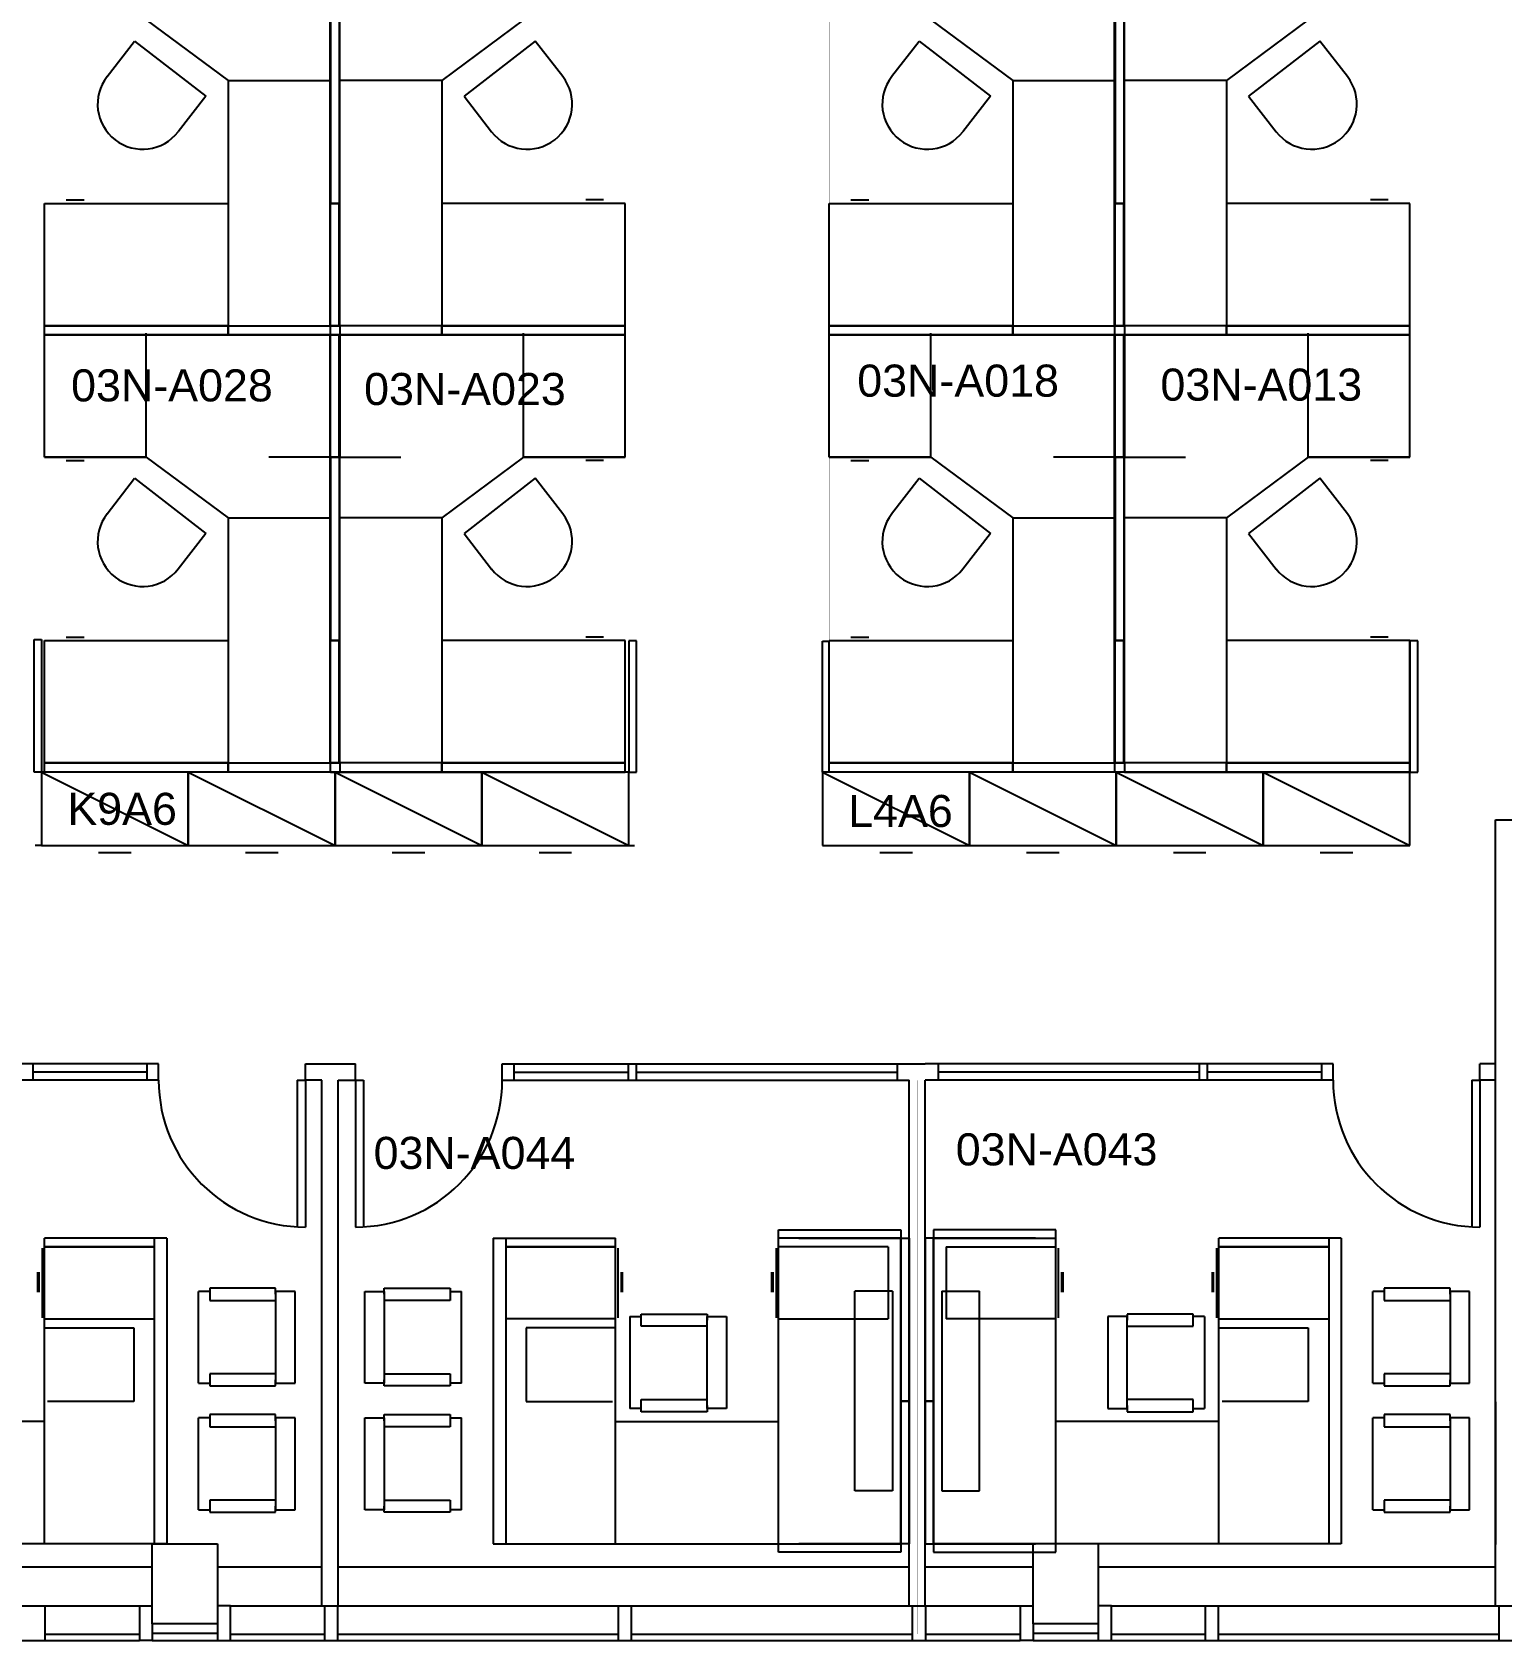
# Model space of a CAD drawing. Extents: x 0 to 6337, y 3987 to 5634.
# Drawn here: x 3941.2 to 4301.6, y 4015.9 to 4410.5 of the extents above; entities that cross this region are included whole.
import ezdxf

# ---------------------------------------------------------------- set-up
doc = ezdxf.new("R2010")
doc.units = 0
doc.header["$MEASUREMENT"] = 0
for name, color, linetype in [('01A_BASE_PLAN', 7, 'CONTINUOUS'), ('01B_PANELS', 7, 'CONTINUOUS'), ('04A_FURNITURE', 7, 'CONTINUOUS'), ('NA-FLOOR', 7, 'CONTINUOUS'), ('REGION', 7, 'CONTINUOUS'), ('REGION_NUM', 7, 'CONTINUOUS')]:
    doc.layers.add(name, color=color, linetype=linetype)
doc.styles.add('ARIAL', font='ARIAL', dxfattribs={"height": 0.2})

msp = doc.modelspace()

# ---------------------------------------------------------------- linework, layer by layer
at = {"layer": '01A_BASE_PLAN', "color": 250, "linetype": 'Continuous'}
for p, q in [((4300.06, 4181.26), (4300.06, 4217.26)), ((4300.06, 4217.26), (4308.31, 4217.26)), ((4300.06, 4181.26), (4300.06, 4217.26)), ((4300.06, 4217.26), (4308.31, 4217.26)), ((4300.06, 4024.47), (4300.06, 4181.26)), ((4300.06, 4024.47), (4300.06, 4177.26)), ((3972.23, 4157.4), (3875.36, 4157.4)), ((3972.23, 4157.4), (3875.36, 4157.4)), ((3941.36, 4157.43), (3941.36, 4153.43)), ((3941.36, 4157.43), (3941.36, 4153.43)), ((3969.36, 4155.43), (3941.36, 4155.43)), ((3969.36, 4155.43), (3941.36, 4155.43)), ((3969.36, 4157.43), (3969.36, 4153.43)), ((3969.36, 4157.43), (3969.36, 4153.43)), ((3972.23, 4153.4), (3972.23, 4157.4)), ((3972.23, 4153.4), (3972.23, 4157.4)), ((4008.23, 4153.4), (4008.23, 4157.4)), ((4008.23, 4157.4), (4020.48, 4157.4)), ((4008.23, 4153.4), (4008.23, 4157.4)), ((4008.23, 4157.4), (4020.48, 4157.4)), ((4020.48, 4153.4), (4020.48, 4157.4)), ((4020.48, 4153.4), (4020.48, 4157.4)), ((4056.48, 4157.4), (4153.36, 4157.4)), ((4056.48, 4153.4), (4056.48, 4157.4)), ((4056.48, 4157.4), (4153.36, 4157.4)), ((4056.48, 4153.4), (4056.48, 4157.4)), ((4059.36, 4157.43), (4059.36, 4153.43)), ((4059.36, 4157.43), (4059.36, 4153.43)), ((4059.36, 4155.43), (4087.36, 4155.43)), ((4059.36, 4155.43), (4087.36, 4155.43)), ((4087.36, 4157.43), (4087.36, 4153.43)), ((4087.36, 4157.43), (4087.36, 4153.43)), ((4089.36, 4157.43), (4089.36, 4153.43)), ((4089.36, 4157.43), (4089.36, 4153.43)), ((4089.36, 4155.43), (4153.36, 4155.43)), ((4089.36, 4155.43), (4153.36, 4155.43)), ((4153.36, 4157.43), (4153.36, 4153.43)), ((4153.36, 4157.43), (4153.36, 4153.43)), ((4153.36, 4157.4), (4160.23, 4157.4)), ((4153.36, 4157.4), (4160.23, 4157.4)), ((4163.36, 4157.4), (4160.23, 4157.4)), ((4163.36, 4157.4), (4160.23, 4157.4)), ((4163.36, 4157.43), (4163.36, 4153.43)), ((4163.36, 4157.43), (4163.36, 4153.43)), ((4260.23, 4157.4), (4163.36, 4157.4)), ((4260.23, 4157.4), (4163.36, 4157.4)), ((4227.36, 4155.43), (4163.36, 4155.43)), ((4227.36, 4155.43), (4163.36, 4155.43)), ((4227.36, 4157.43), (4227.36, 4153.43)), ((4227.36, 4157.43), (4227.36, 4153.43)), ((4229.36, 4157.43), (4229.36, 4153.43)), ((4229.36, 4157.43), (4229.36, 4153.43)), ((4257.36, 4155.43), (4229.36, 4155.43)), ((4257.36, 4155.43), (4229.36, 4155.43)), ((4257.36, 4157.43), (4257.36, 4153.43)), ((4257.36, 4157.43), (4257.36, 4153.43)), ((4260.23, 4153.4), (4260.23, 4157.4)), ((4260.23, 4153.4), (4260.23, 4157.4)), ((4300.06, 4157.4), (4296.23, 4157.4)), ((4296.23, 4153.4), (4296.23, 4157.4)), ((4300.06, 4157.4), (4296.23, 4157.4)), ((4296.23, 4153.4), (4296.23, 4157.4)), ((3972.23, 4153.4), (3875.36, 4153.4)), ((3972.23, 4153.4), (3875.36, 4153.4)), ((4006.23, 4153.4), (4006.23, 4117.4)), ((4006.23, 4153.4), (4008.23, 4153.4)), ((4012.23, 4153.4), (4008.23, 4153.4)), ((4012.23, 4153.4), (4008.23, 4153.4)), ((4008.23, 4153.4), (4008.23, 4117.4)), ((4012.23, 4024.47), (4012.23, 4153.4)), ((4012.23, 4024.47), (4012.23, 4153.4)), ((4016.23, 4024.47), (4016.23, 4153.4)), ((4016.23, 4153.4), (4020.48, 4153.4)), ((4016.23, 4024.47), (4016.23, 4153.4)), ((4016.23, 4153.4), (4020.48, 4153.4)), ((4020.48, 4153.4), (4020.48, 4117.4)), ((4020.48, 4153.4), (4022.48, 4153.4)), ((4022.48, 4153.4), (4022.48, 4117.4)), ((4056.48, 4153.4), (4153.36, 4153.4)), ((4056.48, 4153.4), (4153.36, 4153.4)), ((4153.36, 4153.4), (4156.23, 4153.4)), ((4153.36, 4153.4), (4156.23, 4153.4)), ((4156.23, 4024.47), (4156.23, 4153.4)), ((4156.23, 4024.47), (4156.23, 4153.4)), ((4160.23, 4024.47), (4160.23, 4153.4)), ((4163.36, 4153.4), (4160.23, 4153.4)), ((4160.23, 4024.47), (4160.23, 4153.4)), ((4163.36, 4153.4), (4160.23, 4153.4)), ((4260.23, 4153.4), (4163.36, 4153.4)), ((4260.23, 4153.4), (4163.36, 4153.4)), ((4294.23, 4153.4), (4294.23, 4117.4)), ((4294.23, 4153.4), (4296.23, 4153.4)), ((4300.06, 4153.4), (4296.23, 4153.4)), ((4300.06, 4153.4), (4296.23, 4153.4)), ((4296.23, 4153.4), (4296.23, 4117.4)), ((4300.06, 4074.55), (4300.06, 4039.55)), ((3970.67, 4020.1), (3970.67, 4039.69)), ((3970.67, 4039.69), (3986.63, 4039.69)), ((3978.65, 4039.69), (3986.63, 4039.69)), ((3986.63, 4039.69), (3986.63, 4020.08)), ((4186.67, 4020.1), (4186.67, 4039.69)), ((4202.63, 4039.69), (4202.63, 4020.08)), ((3872.23, 4034.07), (3970.54, 4034.07)), ((3986.63, 4034.07), (4012.23, 4034.07)), ((4016.23, 4034.07), (4156.23, 4034.07)), ((4160.23, 4034.07), (4186.54, 4034.07)), ((4202.63, 4034.07), (4300.06, 4034.07)), ((3773.85, 4024.47), (3967.11, 4024.47)), ((3941.07, 4024.52), (3944.3, 4024.52)), ((3944.3, 4024.52), (3944.3, 4016.03)), ((3967.11, 4024.47), (3967.55, 4024.47)), ((3967.5, 4024.47), (3970.63, 4024.47)), ((3967.52, 4024.38), (3967.52, 4016.05)), ((3989.85, 4024.47), (3986.72, 4024.47)), ((3989.85, 4024.47), (4183.52, 4024.47)), ((3989.85, 4015.98), (3989.85, 4024.47)), ((4157.07, 4016.03), (4157.07, 4024.52)), ((4157.07, 4024.52), (4160.3, 4024.52)), ((4160.3, 4024.52), (4160.3, 4016.03)), ((4183.5, 4024.47), (4186.63, 4024.47)), ((4183.52, 4024.47), (4183.52, 4015.98)), ((4205.85, 4024.47), (4202.72, 4024.47)), ((4205.85, 4024.47), (4399.11, 4024.47)), ((4205.85, 4015.98), (4205.85, 4024.47)), ((4228.96, 4015.92), (4228.96, 4024.47)), ((4232.05, 4024.47), (4232.05, 4015.92)), ((4012.96, 4015.92), (4012.96, 4024.38)), ((4016.05, 4024.38), (4016.05, 4015.92)), ((4084.96, 4015.92), (4084.96, 4024.38)), ((4088.06, 4024.38), (4088.06, 4015.92)), ((4300.96, 4015.92), (4300.96, 4024.38)), ((3944.3, 4017.58), (3966.86, 4017.58)), ((3966.86, 4017.58), (3967.55, 4017.58)), ((3986.63, 4020.1), (3970.67, 4020.1)), ((3970.67, 4020.1), (3970.67, 4015.98)), ((3970.67, 4017.76), (3986.63, 4017.76)), ((3986.63, 4020.08), (3986.63, 4015.98)), ((3989.85, 4017.58), (4012.75, 4017.58)), ((4016.06, 4017.58), (4084.96, 4017.58)), ((4088.27, 4017.58), (4156.39, 4017.58)), ((4156.39, 4017.58), (4157.08, 4017.58)), ((4160.3, 4017.58), (4183.52, 4017.58)), ((4202.63, 4020.1), (4186.67, 4020.1)), ((4186.67, 4020.1), (4186.67, 4015.98)), ((4186.67, 4017.76), (4202.72, 4017.76)), ((4202.63, 4020.08), (4202.63, 4015.98)), ((4205.85, 4017.58), (4228.96, 4017.58)), ((4232.06, 4017.58), (4300.96, 4017.58)), ((3773.85, 4015.98), (3967.11, 4015.98)), ((3967.11, 4015.98), (3967.55, 4015.98)), ((3970.67, 4015.98), (3967.5, 4015.98)), ((3970.67, 4015.98), (3986.72, 4015.98)), ((3986.63, 4015.98), (3989.85, 4015.98)), ((3989.85, 4015.98), (4183.52, 4015.98)), ((4086.41, 4015.92), (4084.96, 4015.92)), ((4186.67, 4015.98), (4183.5, 4015.98)), ((4186.67, 4015.98), (4202.72, 4015.98)), ((4202.63, 4015.98), (4205.85, 4015.98)), ((4205.85, 4015.98), (4399.11, 4015.98))]:
    msp.add_line(p, q, dxfattribs=at)
for centre, start, end in [((4008.23, 4153.4), 180, 270), ((4020.48, 4153.4), 270, 0), ((4296.23, 4153.4), 180, 270)]:
    msp.add_arc(centre, 36, start, end, dxfattribs=at)
at = {"layer": '01B_PANELS', "color": 5, "linetype": 'Continuous'}
for p, q in [((4014.25, 4338.48), (4014.25, 4413.48)), ((4014.25, 4368.48), (4014.25, 4413.48)), ((4014.4, 4413.48), (4014.4, 4368.48)), ((4016.5, 4413.48), (4016.5, 4368.48)), ((4016.65, 4338.48), (4016.65, 4413.48)), ((4016.65, 4368.48), (4016.65, 4413.48)), ((4206.65, 4338.48), (4206.65, 4413.48)), ((4206.65, 4368.48), (4206.65, 4413.48)), ((4206.8, 4413.48), (4206.8, 4368.48)), ((4208.9, 4413.48), (4208.9, 4368.48)), ((4209.05, 4338.48), (4209.05, 4413.48)), ((4209.05, 4368.48), (4209.05, 4413.48)), ((4014.25, 4338.48), (4014.25, 4368.48)), ((4014.25, 4368.48), (4016.5, 4368.48)), ((4016.5, 4368.48), (4014.25, 4368.48)), ((4014.4, 4338.48), (4014.4, 4368.48)), ((4016.65, 4368.48), (4014.4, 4368.48)), ((4014.4, 4368.48), (4016.65, 4368.48)), ((4016.5, 4338.48), (4016.5, 4368.48)), ((4016.65, 4338.48), (4016.65, 4368.48)), ((4206.65, 4338.48), (4206.65, 4368.48)), ((4206.65, 4368.48), (4208.9, 4368.48)), ((4208.9, 4368.48), (4206.65, 4368.48)), ((4206.8, 4338.48), (4206.8, 4368.48)), ((4209.05, 4368.48), (4206.8, 4368.48)), ((4206.8, 4368.48), (4209.05, 4368.48)), ((4208.9, 4338.48), (4208.9, 4368.48)), ((4209.05, 4338.48), (4209.05, 4368.48)), ((3989.25, 4338.48), (3944.25, 4338.48)), ((3944.25, 4336.23), (3944.25, 4338.48)), ((3944.25, 4338.48), (3989.25, 4338.48)), ((3944.25, 4336.23), (3944.25, 4338.48)), ((3944.25, 4338.48), (3989.25, 4338.48)), ((3944.25, 4336.23), (4014.25, 4336.23)), ((3989.25, 4336.23), (3944.25, 4336.23)), ((3989.25, 4336.23), (3944.25, 4336.23)), ((3989.25, 4338.48), (4014.25, 4338.48)), ((3989.25, 4336.23), (3989.25, 4338.48)), ((3989.25, 4338.48), (4014.25, 4338.48)), ((3989.25, 4338.48), (3989.25, 4336.23)), ((3989.25, 4336.23), (3989.25, 4338.48)), ((3989.25, 4338.48), (4014.25, 4338.48)), ((3989.25, 4338.48), (3989.25, 4336.23)), ((4014.25, 4336.23), (3989.25, 4336.23)), ((4014.25, 4336.23), (3989.25, 4336.23)), ((4014.25, 4338.48), (4016.5, 4338.48)), ((4014.25, 4338.48), (4014.25, 4336.23)), ((4014.25, 4338.48), (4014.25, 4336.23)), ((4014.25, 4306.23), (4014.25, 4336.23)), ((4014.25, 4336.23), (4016.5, 4336.23)), ((4014.25, 4336.23), (4014.25, 4306.23)), ((4016.65, 4338.48), (4014.4, 4338.48)), ((4014.4, 4306.23), (4014.4, 4336.23)), ((4016.65, 4336.23), (4014.4, 4336.23)), ((4016.5, 4306.23), (4016.5, 4336.23)), ((4041.65, 4338.48), (4016.65, 4338.48)), ((4016.65, 4338.48), (4016.65, 4336.23)), ((4041.65, 4338.48), (4016.65, 4338.48)), ((4016.65, 4338.48), (4016.65, 4336.23)), ((4041.65, 4338.48), (4016.65, 4338.48)), ((4016.65, 4306.23), (4016.65, 4336.23)), ((4086.65, 4336.23), (4016.65, 4336.23)), ((4016.65, 4336.23), (4016.65, 4306.23)), ((4016.65, 4336.23), (4041.65, 4336.23)), ((4016.65, 4336.23), (4041.65, 4336.23)), ((4041.65, 4338.48), (4086.65, 4338.48)), ((4041.65, 4336.23), (4041.65, 4338.48)), ((4041.65, 4338.48), (4041.65, 4336.23)), ((4086.65, 4338.48), (4041.65, 4338.48)), ((4041.65, 4336.23), (4041.65, 4338.48)), ((4041.65, 4338.48), (4041.65, 4336.23)), ((4086.65, 4338.48), (4041.65, 4338.48)), ((4041.65, 4336.23), (4086.65, 4336.23)), ((4041.65, 4336.23), (4086.65, 4336.23)), ((4086.65, 4336.23), (4086.65, 4338.48)), ((4086.65, 4336.23), (4086.65, 4338.48)), ((4181.65, 4338.48), (4136.65, 4338.48)), ((4136.65, 4336.23), (4136.65, 4338.48)), ((4136.65, 4338.48), (4181.65, 4338.48)), ((4136.65, 4336.23), (4136.65, 4338.48)), ((4136.65, 4338.48), (4181.65, 4338.48)), ((4136.65, 4336.23), (4206.65, 4336.23)), ((4181.65, 4336.23), (4136.65, 4336.23)), ((4181.65, 4336.23), (4136.65, 4336.23)), ((4181.65, 4338.48), (4206.65, 4338.48)), ((4181.65, 4336.23), (4181.65, 4338.48)), ((4181.65, 4338.48), (4206.65, 4338.48)), ((4181.65, 4338.48), (4181.65, 4336.23)), ((4181.65, 4336.23), (4181.65, 4338.48)), ((4181.65, 4338.48), (4206.65, 4338.48)), ((4181.65, 4338.48), (4181.65, 4336.23)), ((4206.65, 4336.23), (4181.65, 4336.23)), ((4206.65, 4336.23), (4181.65, 4336.23)), ((4206.65, 4338.48), (4208.9, 4338.48)), ((4206.65, 4338.48), (4206.65, 4336.23)), ((4206.65, 4338.48), (4206.65, 4336.23)), ((4206.65, 4306.23), (4206.65, 4336.23)), ((4206.65, 4336.23), (4208.9, 4336.23)), ((4206.65, 4336.23), (4206.65, 4306.23)), ((4209.05, 4338.48), (4206.8, 4338.48)), ((4206.8, 4306.23), (4206.8, 4336.23)), ((4209.05, 4336.23), (4206.8, 4336.23)), ((4208.9, 4306.23), (4208.9, 4336.23)), ((4234.05, 4338.48), (4209.05, 4338.48)), ((4209.05, 4338.48), (4209.05, 4336.23)), ((4234.05, 4338.48), (4209.05, 4338.48)), ((4209.05, 4338.48), (4209.05, 4336.23)), ((4234.05, 4338.48), (4209.05, 4338.48)), ((4209.05, 4306.23), (4209.05, 4336.23)), ((4279.05, 4336.23), (4209.05, 4336.23)), ((4209.05, 4336.23), (4209.05, 4306.23)), ((4209.05, 4336.23), (4234.05, 4336.23)), ((4209.05, 4336.23), (4234.05, 4336.23)), ((4234.05, 4338.48), (4279.05, 4338.48)), ((4234.05, 4336.23), (4234.05, 4338.48)), ((4234.05, 4338.48), (4234.05, 4336.23)), ((4279.05, 4338.48), (4234.05, 4338.48)), ((4234.05, 4336.23), (4234.05, 4338.48)), ((4234.05, 4338.48), (4234.05, 4336.23)), ((4279.05, 4338.48), (4234.05, 4338.48)), ((4234.05, 4336.23), (4279.05, 4336.23)), ((4234.05, 4336.23), (4279.05, 4336.23)), ((4279.05, 4336.23), (4279.05, 4338.48)), ((4279.05, 4336.23), (4279.05, 4338.48)), ((4014.25, 4306.23), (4016.5, 4306.23)), ((4014.25, 4231.23), (4014.25, 4306.23)), ((4014.25, 4261.23), (4014.25, 4306.23)), ((4014.25, 4306.23), (4016.5, 4306.23)), ((4016.65, 4306.23), (4014.4, 4306.23)), ((4016.65, 4306.23), (4014.4, 4306.23)), ((4014.4, 4306.23), (4014.4, 4261.23)), ((4016.5, 4306.23), (4016.5, 4261.23)), ((4016.65, 4231.23), (4016.65, 4306.23)), ((4016.65, 4261.23), (4016.65, 4306.23)), ((4206.65, 4306.23), (4208.9, 4306.23)), ((4206.65, 4231.23), (4206.65, 4306.23)), ((4206.65, 4261.23), (4206.65, 4306.23)), ((4206.65, 4306.23), (4208.9, 4306.23)), ((4209.05, 4306.23), (4206.8, 4306.23)), ((4209.05, 4306.23), (4206.8, 4306.23)), ((4206.8, 4306.23), (4206.8, 4261.23)), ((4208.9, 4306.23), (4208.9, 4261.23)), ((4209.05, 4231.23), (4209.05, 4306.23)), ((4209.05, 4261.23), (4209.05, 4306.23)), ((3941.69, 4228.98), (3941.69, 4261.54)), ((3941.69, 4261.54), (3943.5, 4261.54)), ((3943.5, 4261.54), (3943.5, 4228.98)), ((3944.25, 4231.23), (3944.25, 4261.23)), ((4014.25, 4231.23), (4014.25, 4261.23)), ((4014.25, 4261.23), (4016.5, 4261.23)), ((4016.5, 4261.23), (4014.25, 4261.23)), ((4014.4, 4231.23), (4014.4, 4261.23)), ((4016.65, 4261.23), (4014.4, 4261.23)), ((4014.4, 4261.23), (4016.65, 4261.23)), ((4016.5, 4231.23), (4016.5, 4261.23)), ((4016.65, 4231.23), (4016.65, 4261.23)), ((4086.65, 4231.23), (4086.65, 4261.23)), ((4089.4, 4261.2), (4087.5, 4261.2)), ((4087.5, 4261.2), (4087.5, 4228.98)), ((4089.4, 4228.98), (4089.4, 4261.2)), ((4136.65, 4231.23), (4136.65, 4261.23)), ((4206.65, 4231.23), (4206.65, 4261.23)), ((4206.65, 4261.23), (4208.9, 4261.23)), ((4208.9, 4261.23), (4206.65, 4261.23)), ((4206.8, 4231.23), (4206.8, 4261.23)), ((4209.05, 4261.23), (4206.8, 4261.23)), ((4206.8, 4261.23), (4209.05, 4261.23)), ((4208.9, 4231.23), (4208.9, 4261.23)), ((4209.05, 4231.23), (4209.05, 4261.23)), ((4279.05, 4231.23), (4279.05, 4261.23)), ((4281.03, 4261.21), (4279.05, 4261.21)), ((4279.05, 4261.21), (4279.05, 4228.98)), ((4281.03, 4228.98), (4281.03, 4261.21)), ((4135.05, 4228.98), (4135.05, 4261.1)), ((4135.05, 4261.1), (4136.8, 4261.1)), ((3989.25, 4231.23), (3944.25, 4231.23)), ((3944.25, 4228.98), (3944.25, 4231.23)), ((3944.25, 4231.23), (3989.25, 4231.23)), ((3989.25, 4231.23), (4014.25, 4231.23)), ((3989.25, 4228.98), (3989.25, 4231.23)), ((3989.25, 4231.23), (4014.25, 4231.23)), ((3989.25, 4231.23), (3989.25, 4228.98)), ((4014.25, 4231.23), (4016.5, 4231.23)), ((4014.25, 4231.23), (4014.25, 4228.98)), ((4016.65, 4231.23), (4014.4, 4231.23)), ((4041.65, 4231.23), (4016.65, 4231.23)), ((4016.65, 4231.23), (4016.65, 4228.98)), ((4041.65, 4231.23), (4016.65, 4231.23)), ((4041.65, 4231.23), (4086.65, 4231.23)), ((4041.65, 4228.98), (4041.65, 4231.23)), ((4041.65, 4231.23), (4041.65, 4228.98)), ((4086.65, 4231.23), (4041.65, 4231.23)), ((4086.65, 4228.98), (4086.65, 4231.23)), ((4181.65, 4231.23), (4136.65, 4231.23)), ((4136.65, 4228.98), (4136.65, 4231.23)), ((4136.65, 4231.23), (4181.65, 4231.23)), ((4181.65, 4231.23), (4206.65, 4231.23)), ((4181.65, 4228.98), (4181.65, 4231.23)), ((4181.65, 4231.23), (4206.65, 4231.23)), ((4181.65, 4231.23), (4181.65, 4228.98)), ((4206.65, 4231.23), (4208.9, 4231.23)), ((4206.65, 4231.23), (4206.65, 4228.98)), ((4209.05, 4231.23), (4206.8, 4231.23)), ((4234.05, 4231.23), (4209.05, 4231.23)), ((4209.05, 4231.23), (4209.05, 4228.98)), ((4234.05, 4231.23), (4209.05, 4231.23)), ((4234.05, 4231.23), (4279.05, 4231.23)), ((4234.05, 4228.98), (4234.05, 4231.23)), ((4234.05, 4231.23), (4234.05, 4228.98)), ((4279.05, 4231.23), (4234.05, 4231.23)), ((4279.05, 4228.98), (4279.05, 4231.23)), ((3943.5, 4228.98), (3941.69, 4228.98)), ((3979.5, 4228.98), (3943.5, 4228.98)), ((3989.25, 4228.98), (3944.25, 4228.98)), ((4015.5, 4228.98), (3979.5, 4228.98)), ((4014.25, 4228.98), (3989.25, 4228.98)), ((4014.38, 4228.98), (4016.63, 4228.98)), ((4051.5, 4228.98), (4015.5, 4228.98)), ((4016.65, 4228.98), (4041.65, 4228.98)), ((4041.65, 4228.98), (4086.65, 4228.98)), ((4087.5, 4228.98), (4051.5, 4228.98)), ((4087.5, 4228.98), (4089.4, 4228.98)), ((4171.05, 4228.98), (4135.05, 4228.98)), ((4181.65, 4228.98), (4136.65, 4228.98)), ((4207.05, 4228.98), (4171.05, 4228.98)), ((4206.65, 4228.98), (4181.65, 4228.98)), ((4243.05, 4228.98), (4207.05, 4228.98)), ((4209.05, 4228.98), (4234.05, 4228.98)), ((4209.27, 4228.98), (4211.52, 4228.98)), ((4234.05, 4228.98), (4279.05, 4228.98)), ((4279.05, 4228.98), (4243.05, 4228.98)), ((4279.05, 4228.98), (4281.03, 4228.98))]:
    msp.add_line(p, q, dxfattribs=at)
at = {"layer": '04A_FURNITURE', "color": 1, "linetype": 'Continuous'}
for p, q in [((3969.16, 4413.48), (3989.25, 4398.58)), ((4061.73, 4413.48), (4041.65, 4398.58)), ((4161.57, 4413.48), (4181.65, 4398.58)), ((4254.14, 4413.48), (4234.05, 4398.58)), ((3959.57, 4399.56), (3966.32, 4408.29)), ((3966.32, 4408.29), (3983.79, 4394.79)), ((4064.57, 4408.29), (4047.11, 4394.79)), ((4071.33, 4399.56), (4064.57, 4408.29)), ((4151.97, 4399.56), (4158.73, 4408.29)), ((4158.73, 4408.29), (4176.19, 4394.79)), ((4256.98, 4408.29), (4239.51, 4394.79)), ((4263.73, 4399.56), (4256.98, 4408.29)), ((3989.25, 4398.58), (4014.06, 4398.58)), ((3989.25, 4398.58), (3989.25, 4338.48)), ((4041.65, 4398.58), (4016.83, 4398.58)), ((4041.65, 4398.58), (4041.65, 4338.48)), ((4181.65, 4398.58), (4206.47, 4398.58)), ((4181.65, 4398.58), (4181.65, 4338.48)), ((4234.05, 4398.58), (4209.24, 4398.58)), ((4234.05, 4398.58), (4234.05, 4338.48)), ((3983.79, 4394.79), (3977.03, 4386.05)), ((4047.11, 4394.79), (4053.86, 4386.05)), ((4176.19, 4394.79), (4169.44, 4386.05)), ((4239.51, 4394.79), (4246.27, 4386.05)), ((3944.25, 4338.48), (3944.25, 4368.48)), ((3944.25, 4368.48), (3989.25, 4368.48)), ((3949.55, 4369.31), (3953.94, 4369.31)), ((3989.25, 4368.48), (3989.25, 4338.48)), ((4086.65, 4368.48), (4041.65, 4368.48)), ((4041.65, 4368.48), (4041.65, 4338.48)), ((4081.35, 4369.31), (4076.95, 4369.31)), ((4086.65, 4338.48), (4086.65, 4368.48)), ((4136.65, 4338.48), (4136.65, 4368.48)), ((4136.65, 4368.48), (4181.65, 4368.48)), ((4141.95, 4369.31), (4146.35, 4369.31)), ((4181.65, 4368.48), (4181.65, 4338.48)), ((4279.05, 4368.48), (4234.05, 4368.48)), ((4234.05, 4368.48), (4234.05, 4338.48)), ((4273.75, 4369.31), (4269.36, 4369.31)), ((4279.05, 4338.48), (4279.05, 4368.48)), ((3944.25, 4306.23), (3944.25, 4336.23)), ((3969.16, 4306.23), (3969.16, 4336.68)), ((4061.73, 4306.23), (4061.73, 4336.68)), ((4086.65, 4306.23), (4086.65, 4336.23)), ((4136.65, 4306.23), (4136.65, 4336.23)), ((4161.57, 4306.23), (4161.57, 4336.68)), ((4254.14, 4306.23), (4254.14, 4336.68)), ((4279.05, 4306.23), (4279.05, 4336.23)), ((3944.25, 4306.23), (3969.25, 4306.23)), ((3969.16, 4306.23), (3944.25, 4306.23)), ((3949.55, 4305.39), (3953.94, 4305.39)), ((3969.16, 4306.23), (3989.25, 4291.33)), ((4014.25, 4306.23), (3999.25, 4306.23)), ((4014.25, 4306.23), (3999.25, 4306.23)), ((4016.65, 4306.23), (4031.65, 4306.23)), ((4016.65, 4306.23), (4031.65, 4306.23)), ((4061.73, 4306.23), (4041.65, 4291.33)), ((4086.65, 4306.23), (4061.65, 4306.23)), ((4061.73, 4306.23), (4086.65, 4306.23)), ((4081.35, 4305.39), (4076.95, 4305.39)), ((4136.65, 4306.23), (4161.65, 4306.23)), ((4161.57, 4306.23), (4136.65, 4306.23)), ((4141.95, 4305.39), (4146.35, 4305.39)), ((4161.57, 4306.23), (4181.65, 4291.33)), ((4206.65, 4306.23), (4191.65, 4306.23)), ((4206.65, 4306.23), (4191.65, 4306.23)), ((4209.05, 4306.23), (4224.05, 4306.23)), ((4209.05, 4306.23), (4224.05, 4306.23)), ((4254.14, 4306.23), (4234.05, 4291.33)), ((4279.05, 4306.23), (4254.05, 4306.23)), ((4254.14, 4306.23), (4279.05, 4306.23)), ((4273.75, 4305.39), (4269.36, 4305.39)), ((3959.57, 4292.31), (3966.32, 4301.04)), ((3966.32, 4301.04), (3983.79, 4287.54)), ((4064.57, 4301.04), (4047.11, 4287.54)), ((4071.33, 4292.31), (4064.57, 4301.04)), ((4151.97, 4292.31), (4158.73, 4301.04)), ((4158.73, 4301.04), (4176.19, 4287.54)), ((4256.98, 4301.04), (4239.51, 4287.54)), ((4263.73, 4292.31), (4256.98, 4301.04)), ((3989.25, 4291.33), (4014.06, 4291.33)), ((3989.25, 4291.33), (3989.25, 4231.23)), ((4041.65, 4291.33), (4016.83, 4291.33)), ((4041.65, 4291.33), (4041.65, 4231.23)), ((4181.65, 4291.33), (4206.47, 4291.33)), ((4181.65, 4291.33), (4181.65, 4231.23)), ((4234.05, 4291.33), (4209.24, 4291.33)), ((4234.05, 4291.33), (4234.05, 4231.23)), ((3983.79, 4287.54), (3977.03, 4278.8)), ((4047.11, 4287.54), (4053.86, 4278.8)), ((4176.19, 4287.54), (4169.44, 4278.8)), ((4239.51, 4287.54), (4246.27, 4278.8)), ((3944.25, 4261.23), (3989.25, 4261.23)), ((3949.55, 4262.06), (3953.94, 4262.06)), ((3989.25, 4261.23), (3989.25, 4231.23)), ((4086.65, 4261.23), (4041.65, 4261.23)), ((4041.65, 4261.23), (4041.65, 4231.23)), ((4081.35, 4262.06), (4076.95, 4262.06)), ((4136.65, 4261.23), (4181.65, 4261.23)), ((4141.95, 4262.06), (4146.35, 4262.06)), ((4181.65, 4261.23), (4181.65, 4231.23)), ((4279.05, 4261.23), (4234.05, 4261.23)), ((4234.05, 4261.23), (4234.05, 4231.23)), ((4273.75, 4262.06), (4269.36, 4262.06)), ((3943.5, 4228.98), (3979.5, 4210.98)), ((3943.5, 4228.98), (3943.5, 4210.98)), ((3979.5, 4228.98), (4015.5, 4210.98)), ((3979.5, 4228.98), (3979.5, 4210.98)), ((3979.5, 4210.98), (3979.5, 4228.98)), ((4015.5, 4228.98), (4051.5, 4210.98)), ((4015.5, 4228.98), (4015.5, 4210.98)), ((4015.5, 4210.98), (4015.5, 4228.98)), ((4051.5, 4228.98), (4087.5, 4210.98)), ((4051.5, 4228.98), (4051.5, 4210.98)), ((4051.5, 4210.98), (4051.5, 4228.98)), ((4087.5, 4210.98), (4087.5, 4228.98)), ((4135.05, 4228.98), (4171.05, 4210.98)), ((4135.05, 4228.98), (4135.05, 4210.98)), ((4171.05, 4228.98), (4207.05, 4210.98)), ((4171.05, 4228.98), (4171.05, 4210.98)), ((4171.05, 4210.98), (4171.05, 4228.98)), ((4207.05, 4228.98), (4243.05, 4210.98)), ((4207.05, 4210.98), (4207.05, 4228.98)), ((4207.05, 4228.98), (4207.05, 4210.98)), ((4243.05, 4228.98), (4279.05, 4210.98)), ((4243.05, 4228.98), (4243.05, 4210.98)), ((4243.05, 4210.98), (4243.05, 4228.98)), ((4279.05, 4210.98), (4279.05, 4228.98)), ((3943.5, 4210.98), (3941.92, 4210.98)), ((3943.5, 4210.98), (3979.5, 4210.98)), ((3979.5, 4210.98), (4015.5, 4210.98)), ((4015.5, 4210.98), (4051.5, 4210.98)), ((4051.5, 4210.98), (4087.5, 4210.98)), ((4087.5, 4210.98), (4088.93, 4210.98)), ((4135.05, 4210.98), (4171.05, 4210.98)), ((4171.05, 4210.98), (4207.05, 4210.98)), ((4207.05, 4210.98), (4243.05, 4210.98)), ((4243.05, 4210.98), (4279.05, 4210.98)), ((3957.5, 4209.27), (3965.5, 4209.27)), ((3993.5, 4209.27), (4001.5, 4209.27)), ((4029.5, 4209.27), (4037.5, 4209.27)), ((4065.5, 4209.27), (4073.5, 4209.27)), ((4149.05, 4209.27), (4157.05, 4209.27)), ((4185.05, 4209.27), (4193.05, 4209.27)), ((4221.05, 4209.27), (4229.05, 4209.27)), ((4257.05, 4209.27), (4265.05, 4209.27)), ((4124.23, 4114.69), (4124.23, 4116.69)), ((4124.23, 4116.69), (4154.23, 4116.69)), ((4154.23, 4116.69), (4154.23, 4114.69)), ((4162.23, 4116.69), (4162.23, 4114.69)), ((4192.23, 4116.69), (4162.23, 4116.69)), ((4192.23, 4114.69), (4192.23, 4116.69)), ((3943.67, 4112.25), (3943.67, 4095.13)), ((3944.23, 4039.69), (3944.23, 4114.69)), ((3974.22, 4114.69), (3944.23, 4114.69)), ((3944.23, 4112.56), (3970.89, 4112.56)), ((3971.14, 4112.56), (3944.23, 4112.56)), ((3971.14, 4114.69), (3971.14, 4039.84)), ((3974.22, 4114.69), (3974.22, 4039.69)), ((4054.25, 4114.69), (4054.25, 4039.69)), ((4054.25, 4114.69), (4084.23, 4114.69)), ((4057.33, 4114.69), (4057.33, 4039.84)), ((4057.33, 4112.56), (4084.23, 4112.56)), ((4084.23, 4112.56), (4057.57, 4112.56)), ((4084.23, 4039.69), (4084.23, 4114.69)), ((4084.8, 4112.25), (4084.8, 4095.13)), ((4123.67, 4112.25), (4123.67, 4095.13)), ((4154.23, 4114.69), (4124.23, 4114.69)), ((4124.23, 4039.69), (4124.23, 4114.69)), ((4151.14, 4112.56), (4124.23, 4112.56)), ((4129.23, 4114.69), (4154.23, 4114.69)), ((4151.14, 4112.56), (4151.14, 4094.93)), ((4154.23, 4114.69), (4154.23, 4039.69)), ((4154.23, 4109.69), (4154.23, 4114.69)), ((4154.23, 4114.69), (4156.23, 4114.69)), ((4156.23, 4114.69), (4156.23, 4109.69)), ((4160.23, 4114.69), (4160.23, 4109.69)), ((4162.23, 4114.69), (4160.23, 4114.69)), ((4162.23, 4114.69), (4162.23, 4039.69)), ((4187.23, 4114.69), (4162.23, 4114.69)), ((4162.23, 4114.69), (4192.23, 4114.69)), ((4162.23, 4109.69), (4162.23, 4114.69)), ((4165.33, 4112.56), (4192.23, 4112.56)), ((4165.33, 4112.56), (4165.33, 4094.93)), ((4192.23, 4039.69), (4192.23, 4114.69)), ((4192.8, 4112.25), (4192.8, 4095.13)), ((4231.67, 4112.25), (4231.67, 4095.13)), ((4232.23, 4039.69), (4232.23, 4114.69)), ((4262.22, 4114.69), (4232.23, 4114.69)), ((4232.23, 4112.56), (4258.89, 4112.56)), ((4259.14, 4112.56), (4232.23, 4112.56)), ((4259.14, 4114.69), (4259.14, 4039.84)), ((4262.22, 4114.69), (4262.22, 4039.69)), ((4154.23, 4074.69), (4154.23, 4109.69)), ((4156.23, 4109.69), (4156.23, 4074.69)), ((4160.23, 4109.69), (4160.23, 4074.69)), ((4162.23, 4074.69), (4162.23, 4109.69)), ((3942.54, 4106.32), (3942.54, 4101.42)), ((3942.85, 4106.32), (3942.85, 4101.42)), ((4085.62, 4106.32), (4085.62, 4101.42)), ((4085.93, 4106.32), (4085.93, 4101.42)), ((4122.54, 4106.32), (4122.54, 4101.42)), ((4122.85, 4106.32), (4122.85, 4101.42)), ((4193.62, 4106.32), (4193.62, 4101.42)), ((4193.93, 4106.32), (4193.93, 4101.42)), ((4230.54, 4106.32), (4230.54, 4101.42)), ((4230.85, 4106.32), (4230.85, 4101.42)), ((3981.98, 4079.09), (3981.98, 4101.61)), ((3984.77, 4101.61), (3981.98, 4101.61)), ((4000.92, 4102.4), (3984.77, 4102.4)), ((3984.77, 4102.4), (3984.77, 4099.43)), ((3984.77, 4099.43), (4000.92, 4099.43)), ((4000.92, 4100.92), (4000.92, 4102.4)), ((4005.7, 4101.61), (4000.92, 4101.61)), ((4000.92, 4101.61), (4000.92, 4079.09)), ((4005.7, 4079.09), (4005.7, 4101.61)), ((4022.77, 4101.61), (4027.54, 4101.61)), ((4022.77, 4079.09), (4022.77, 4101.61)), ((4027.54, 4102.4), (4043.69, 4102.4)), ((4027.54, 4100.92), (4027.54, 4102.4)), ((4027.54, 4101.61), (4027.54, 4079.09)), ((4043.69, 4099.43), (4027.54, 4099.43)), ((4043.69, 4102.4), (4043.69, 4099.43)), ((4043.69, 4101.61), (4046.48, 4101.61)), ((4046.48, 4079.09), (4046.48, 4101.61)), ((4142.96, 4052.69), (4142.96, 4101.69)), ((4152.21, 4101.69), (4142.96, 4101.69)), ((4152.21, 4101.69), (4152.21, 4052.69)), ((4164.26, 4101.69), (4164.26, 4052.69)), ((4164.26, 4101.69), (4173.51, 4101.69)), ((4173.51, 4052.69), (4173.51, 4101.69)), ((4269.98, 4079.09), (4269.98, 4101.61)), ((4272.77, 4101.61), (4269.98, 4101.61)), ((4288.92, 4102.4), (4272.77, 4102.4)), ((4272.77, 4102.4), (4272.77, 4099.43)), ((4272.77, 4099.43), (4288.92, 4099.43)), ((4288.92, 4100.92), (4288.92, 4102.4)), ((4293.7, 4101.61), (4288.92, 4101.61)), ((4288.92, 4101.61), (4288.92, 4079.09)), ((4293.7, 4079.09), (4293.7, 4101.61)), ((4087.8, 4095.43), (4087.8, 4072.91)), ((4087.8, 4095.43), (4090.59, 4095.43)), ((4090.59, 4093.11), (4090.59, 4096.03)), ((4090.59, 4096.03), (4106.74, 4096.03)), ((4106.74, 4096.03), (4106.74, 4094.55)), ((4106.74, 4095.43), (4111.51, 4095.43)), ((4106.74, 4072.91), (4106.74, 4095.43)), ((4111.51, 4095.43), (4111.51, 4072.91)), ((4209.73, 4095.43), (4204.95, 4095.43)), ((4204.95, 4095.43), (4204.95, 4072.91)), ((4209.73, 4096.03), (4209.73, 4094.55)), ((4225.88, 4096.03), (4209.73, 4096.03)), ((4209.73, 4072.91), (4209.73, 4095.43)), ((4225.88, 4093.11), (4225.88, 4096.03)), ((4228.67, 4095.43), (4225.88, 4095.43)), ((4228.67, 4095.43), (4228.67, 4072.91)), ((3944.23, 4094.93), (3970.89, 4094.93)), ((3944.48, 4092.72), (3966.11, 4092.72)), ((3966.11, 4092.72), (3966.11, 4074.58)), ((4084.23, 4094.93), (4057.57, 4094.93)), ((4083.99, 4092.72), (4062.36, 4092.72)), ((4062.36, 4092.72), (4062.36, 4074.58)), ((4106.74, 4093.11), (4090.59, 4093.11)), ((4124.23, 4094.93), (4151.14, 4094.93)), ((4192.23, 4094.93), (4165.33, 4094.93)), ((4209.73, 4093.11), (4225.88, 4093.11)), ((4232.23, 4094.93), (4258.89, 4094.93)), ((4232.48, 4092.72), (4254.11, 4092.72)), ((4254.11, 4092.72), (4254.11, 4074.58)), ((4000.92, 4081.41), (3984.77, 4081.41)), ((3984.77, 4081.41), (3984.77, 4078.49)), ((4000.92, 4078.49), (4000.92, 4079.97)), ((4027.54, 4081.41), (4043.69, 4081.41)), ((4027.54, 4078.49), (4027.54, 4079.97)), ((4043.69, 4081.41), (4043.69, 4078.49)), ((4288.92, 4081.41), (4272.77, 4081.41)), ((4272.77, 4081.41), (4272.77, 4078.49)), ((4288.92, 4078.49), (4288.92, 4079.97)), ((3981.98, 4079.09), (3984.77, 4079.09)), ((3984.77, 4078.49), (4000.92, 4078.49)), ((4000.92, 4079.09), (4005.7, 4079.09)), ((4027.54, 4079.09), (4022.77, 4079.09)), ((4043.69, 4078.49), (4027.54, 4078.49)), ((4046.48, 4079.09), (4043.69, 4079.09)), ((4269.98, 4079.09), (4272.77, 4079.09)), ((4272.77, 4078.49), (4288.92, 4078.49)), ((4288.92, 4079.09), (4293.7, 4079.09)), ((3966.11, 4074.58), (3944.98, 4074.58)), ((4062.36, 4074.58), (4083.49, 4074.58)), ((4090.59, 4072.91), (4087.8, 4072.91)), ((4090.59, 4075.09), (4106.74, 4075.09)), ((4090.59, 4072.12), (4090.59, 4075.09)), ((4106.74, 4072.12), (4090.59, 4072.12)), ((4106.74, 4073.6), (4106.74, 4072.12)), ((4111.51, 4072.91), (4106.74, 4072.91)), ((4154.23, 4039.69), (4154.23, 4074.69)), ((4154.23, 4074.69), (4156.23, 4074.69)), ((4156.23, 4074.69), (4154.23, 4074.69)), ((4156.23, 4074.69), (4156.23, 4039.69)), ((4160.23, 4074.69), (4160.23, 4039.69)), ((4162.23, 4074.69), (4160.23, 4074.69)), ((4160.23, 4074.69), (4162.23, 4074.69)), ((4162.23, 4039.69), (4162.23, 4074.69)), ((4204.95, 4072.91), (4209.73, 4072.91)), ((4225.88, 4075.09), (4209.73, 4075.09)), ((4209.73, 4073.6), (4209.73, 4072.12)), ((4209.73, 4072.12), (4225.88, 4072.12)), ((4225.88, 4072.12), (4225.88, 4075.09)), ((4225.88, 4072.91), (4228.67, 4072.91)), ((4254.11, 4074.58), (4232.98, 4074.58)), ((3944.23, 4069.69), (3904.23, 4069.69)), ((3981.98, 4048.08), (3981.98, 4070.6)), ((3984.77, 4070.6), (3981.98, 4070.6)), ((4000.92, 4071.39), (3984.77, 4071.39)), ((3984.77, 4071.39), (3984.77, 4068.42)), ((3984.77, 4068.42), (4000.92, 4068.42)), ((4000.92, 4069.91), (4000.92, 4071.39)), ((4005.7, 4070.6), (4000.92, 4070.6)), ((4000.92, 4070.6), (4000.92, 4048.08)), ((4005.7, 4048.08), (4005.7, 4070.6)), ((4022.77, 4070.6), (4027.54, 4070.6)), ((4022.77, 4048.08), (4022.77, 4070.6)), ((4027.54, 4071.39), (4043.69, 4071.39)), ((4027.54, 4069.91), (4027.54, 4071.39)), ((4027.54, 4070.6), (4027.54, 4048.08)), ((4043.69, 4068.42), (4027.54, 4068.42)), ((4043.69, 4071.39), (4043.69, 4068.42)), ((4043.69, 4070.6), (4046.48, 4070.6)), ((4046.48, 4048.08), (4046.48, 4070.6)), ((4084.23, 4069.69), (4124.23, 4069.69)), ((4232.23, 4069.69), (4192.23, 4069.69)), ((4269.98, 4048.08), (4269.98, 4070.6)), ((4272.77, 4070.6), (4269.98, 4070.6)), ((4288.92, 4071.39), (4272.77, 4071.39)), ((4272.77, 4071.39), (4272.77, 4068.42)), ((4272.77, 4068.42), (4288.92, 4068.42)), ((4288.92, 4069.91), (4288.92, 4071.39)), ((4293.7, 4070.6), (4288.92, 4070.6)), ((4288.92, 4070.6), (4288.92, 4048.08)), ((4293.7, 4048.08), (4293.7, 4070.6)), ((4152.21, 4052.69), (4142.96, 4052.69)), ((4164.26, 4052.69), (4173.51, 4052.69)), ((3981.98, 4048.08), (3984.77, 4048.08)), ((4000.92, 4050.4), (3984.77, 4050.4)), ((3984.77, 4050.4), (3984.77, 4047.48)), ((4000.92, 4047.48), (4000.92, 4048.96)), ((4000.92, 4048.08), (4005.7, 4048.08)), ((4027.54, 4048.08), (4022.77, 4048.08)), ((4027.54, 4050.4), (4043.69, 4050.4)), ((4027.54, 4047.48), (4027.54, 4048.96)), ((4043.69, 4050.4), (4043.69, 4047.48)), ((4046.48, 4048.08), (4043.69, 4048.08)), ((4269.98, 4048.08), (4272.77, 4048.08)), ((4288.92, 4050.4), (4272.77, 4050.4)), ((4272.77, 4050.4), (4272.77, 4047.48)), ((4288.92, 4047.48), (4288.92, 4048.96)), ((4288.92, 4048.08), (4293.7, 4048.08)), ((3984.77, 4047.48), (4000.92, 4047.48)), ((4043.69, 4047.48), (4027.54, 4047.48)), ((4272.77, 4047.48), (4288.92, 4047.48)), ((3944.23, 4039.69), (3904.23, 4039.69)), ((3974.22, 4039.69), (3944.23, 4039.69)), ((4054.25, 4039.69), (4084.23, 4039.69)), ((4084.23, 4039.69), (4124.23, 4039.69)), ((4124.23, 4037.69), (4124.23, 4039.69)), ((4124.23, 4039.69), (4150.23, 4039.69)), ((4154.23, 4037.69), (4124.23, 4037.69)), ((4154.23, 4039.69), (4129.23, 4039.69)), ((4150.23, 4039.69), (4154.23, 4039.69)), ((4154.23, 4039.69), (4154.23, 4037.69)), ((4156.23, 4039.69), (4154.23, 4039.69)), ((4160.23, 4039.69), (4162.23, 4039.69)), ((4162.23, 4039.69), (4162.23, 4037.69)), ((4166.23, 4039.69), (4162.23, 4039.69)), ((4162.23, 4039.69), (4187.23, 4039.69)), ((4162.23, 4037.69), (4192.23, 4037.69)), ((4192.23, 4039.69), (4166.23, 4039.69)), ((4202.63, 4039.69), (4186.67, 4039.69)), ((4192.23, 4037.69), (4192.23, 4039.69)), ((4232.23, 4039.69), (4192.23, 4039.69)), ((4262.22, 4039.69), (4232.23, 4039.69))]:
    msp.add_line(p, q, dxfattribs=at)
for centre, start, end in [((3968.3, 4392.81), 142.2815, 322.2815), ((4062.59, 4392.81), 217.7185, 37.7185), ((4160.71, 4392.81), 142.2815, 322.2815), ((4255, 4392.81), 217.7185, 37.7185), ((3968.3, 4285.56), 142.2815, 322.2815), ((4062.59, 4285.56), 217.7185, 37.7185), ((4160.71, 4285.56), 142.2815, 322.2815), ((4255, 4285.56), 217.7185, 37.7185)]:
    msp.add_arc(centre, 11.04, start, end, dxfattribs=at)
at = {"layer": 'NA-FLOOR', "color": 1, "linetype": 'Continuous', "const_width": 0.0139}
msp.add_lwpolyline([(3687.3, 4017.96), (3768.3, 4017.96), (3768.3, 4017.58), (3983.15, 4017.58), (4197.65, 4017.58), (4414.03, 4017.58), (4618.07, 4017.58), (4618.07, 4669.23), (4634.07, 4669.23)], dxfattribs=at)
at = {"layer": 'REGION', "color": 3, "linetype": 'Continuous', "const_width": 0.0139}
for points in [[(4015.37, 4444.6), (3944.25, 4444.6), (3944.25, 4337.35), (4015.37, 4337.35)], [(4086.65, 4444.6), (4015.37, 4444.6), (4015.37, 4337.35), (4086.65, 4337.35)], [(4207.77, 4444.6), (4136.65, 4444.6), (4136.65, 4337.35), (4207.77, 4337.35)], [(4279.05, 4444.6), (4207.77, 4444.6), (4207.77, 4337.35), (4279.05, 4337.35)], [(4015.37, 4337.35), (3944.25, 4337.35), (3944.25, 4231.23), (3944.25, 4231.23), (4015.37, 4231.23)], [(4086.65, 4337.35), (4015.37, 4337.35), (4015.37, 4231.23), (4086.65, 4231.23)], [(4207.77, 4337.35), (4136.65, 4337.35), (4136.65, 4231.23), (4207.77, 4231.23)], [(4279.05, 4337.35), (4207.77, 4337.35), (4207.77, 4231.23), (4279.05, 4231.23)], [(4014.23, 4153.4), (3870.23, 4153.4), (3870.23, 4017.58), (3983.15, 4017.58), (4014.23, 4017.58)], [(4158.23, 4153.4), (4014.23, 4153.4), (4014.23, 4017.58), (4158.23, 4017.58)], [(4302.23, 4153.4), (4158.23, 4153.4), (4158.23, 4017.58), (4197.65, 4017.58), (4302.23, 4017.58)]]:
    msp.add_lwpolyline(points, close=True, dxfattribs=at)
at = {"layer": 'REGION', "color": 4, "linetype": 'Continuous', "const_width": 0.0139}
for points in [[(4087.5, 4231.23), (4086.65, 4231.23), (4015.37, 4231.23), (3943.5, 4231.23), (3943.5, 4210.98), (4087.5, 4210.98)], [(4279.05, 4231.23), (4207.77, 4231.23), (4136.65, 4231.23), (4135.05, 4231.23), (4135.05, 4210.98), (4279.05, 4210.98)]]:
    msp.add_lwpolyline(points, close=True, dxfattribs=at)

# ---------------------------------------------------------------- texts
at = {"layer": 'REGION_NUM', "color": 7, "linetype": 'Continuous', "style": 'ARIAL'}
for s, p in [('03N-A018', (4143.54, 4321.07)), ('03N-A028', (3950.76, 4319.91)), ('03N-A023', (4022.61, 4319.02)), ('03N-A013', (4217.88, 4320.09)), ('K9A6', (3949.84, 4216.05)), ('L4A6', (4141.31, 4215.52)), ('03N-A044', (4024.94, 4131.66)), ('03N-A043', (4167.69, 4132.53))]:
    msp.add_text(s, height=7.864, dxfattribs=at).set_placement(p)

doc.saveas('drawing.dxf')
